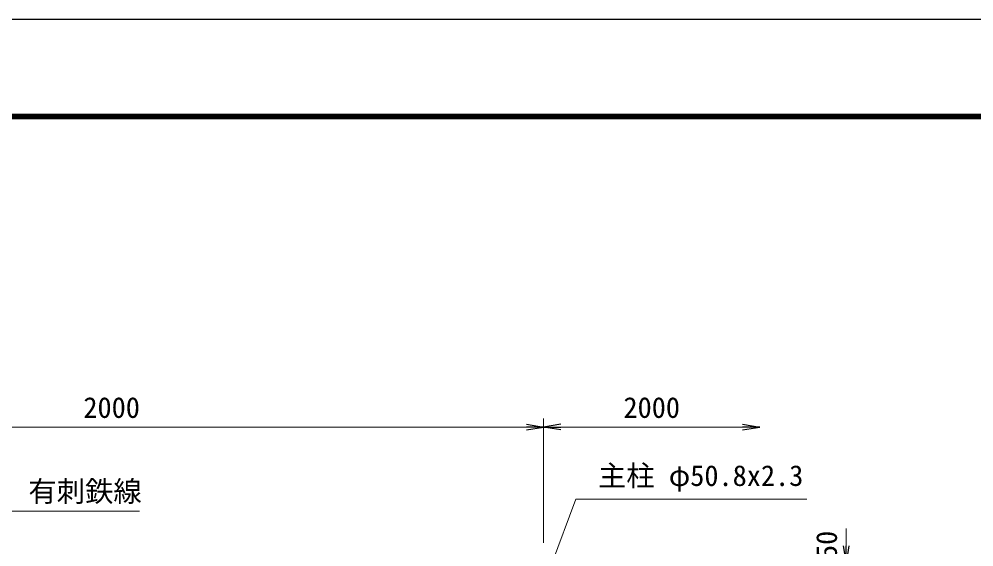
# Model space of a CAD drawing. Units: millimetres, scale not verified. Extents: x -4200 to 4200, y -2970 to 2970.
# Drawn here: x -2599 to -389, y 1747 to 2970 of the extents above; entities that cross this region are included whole.
import ezdxf
from ezdxf.enums import TextEntityAlignment as Align

# ---------------------------------------------------------------- set-up
doc = ezdxf.new("R2010")
doc.units = ezdxf.units.MM
doc.header["$LTSCALE"] = 10
for name, color, linetype, lineweight in [('0-3_D-STR-DIM', 7, 'Continuous', 13), ('0-8_D-STR-TXT', 7, 'Continuous', 13), ('0-C_D-TTL', 7, 'Continuous', 25)]:
    doc.layers.add(name, color=color, linetype=linetype, lineweight=lineweight)
doc.layers.add('0-4_0', color=7, linetype='Continuous')
doc.styles.add('ＭＳ ゴシック', font='')
doc.styles.get('ＭＳ ゴシック').set_extended_font_data('MS Gothic')

# ---------------------------------------------------------------- blocks, each defined once
blk = doc.blocks.new('_Open')
at = {"layer": '0-4_0'}
blk.add_line((-10, 1.667), (0, 0), dxfattribs=at)
blk.add_lwpolyline([(-10, -1.667), (0, 0), (-10, 0)], dxfattribs=at)

msp = doc.modelspace()

# ---------------------------------------------------------------- linework, layer by layer
at = {"layer": '0-3_D-STR-DIM'}
for p, q in [((-1384.97, 1757.06), (-1384.97, 2045)), ((-1384.97, 1757.06), (-1384.97, 2045)), ((-3344.97, 2025), (-1424.97, 2025)), ((-1344.97, 2025), (-924.97, 2025)), ((-684.97, 1750), (-684.97, 1790))]:
    msp.add_line(p, q, dxfattribs=at)
at = {"layer": '0-8_D-STR-TXT'}
for points in [[(-775.52, 1858), (-1310.2, 1858), (-1366.89, 1706.66)], [(-2320.41, 1830.47), (-2629.97, 1830.47), (-2761.74, 1365.92)]]:
    msp.add_lwpolyline(points, dxfattribs=at)
at = {"layer": '0-C_D-TTL', "color": 2}
msp.add_lwpolyline([(-4200, 2970), (4200, 2970), (4200, -2970), (-4200, -2970)], close=True, dxfattribs=at)
at = {"layer": '0-C_D-TTL'}
for points in [[(-3930, 2750), (3930, 2750), (3930, -2750), (-3930, -2750)], [(-3927.5, 2747.5), (3927.5, 2747.5), (3927.5, -2747.5), (-3927.5, -2747.5)], [(-3925, 2745), (3925, 2745), (3925, -2745), (-3925, -2745)], [(-3922.5, 2742.5), (3922.5, 2742.5), (3922.5, -2742.5), (-3922.5, -2742.5)], [(-3920, 2740), (3920, 2740), (3920, -2740), (-3920, -2740)]]:
    msp.add_lwpolyline(points, close=True, dxfattribs=at)

# ---------------------------------------------------------------- block references
at = {"layer": '0-3_D-STR-DIM', "xscale": 4, "yscale": 4}
for p in [(-1384.97, 2025), (-884.97, 2025)]:
    msp.add_blockref('_Open', p, dxfattribs=at)
for p, rotation in [((-1384.97, 2025), 180), ((-684.97, 1710), 270)]:
    msp.add_blockref('_Open', p, dxfattribs=dict(at, rotation=rotation))

# ---------------------------------------------------------------- texts
at = {"layer": '0-3_D-STR-DIM', "style": 'ＭＳ ゴシック'}
for p in [(-2450.22, 2031.75), (-1200.22, 2031.75)]:
    msp.add_text('2000', height=48.09, dxfattribs=at).set_placement(p, align=Align.BOTTOM_LEFT)
msp.add_text('50', height=48.09, rotation=90, dxfattribs=at).set_placement((-691.72, 1719.28), align=Align.BOTTOM_LEFT)
at = {"layer": '0-8_D-STR-TXT', "style": 'ＭＳ ゴシック'}
for s, p in [('主柱 φ50.8x2.3', (-1259.28, 1874.01)), ('有刺鉄線', (-2577.52, 1837.64))]:
    msp.add_text(s, height=48.09, dxfattribs=at).set_placement(p, align=Align.BOTTOM_LEFT)

doc.saveas('drawing.dxf')
